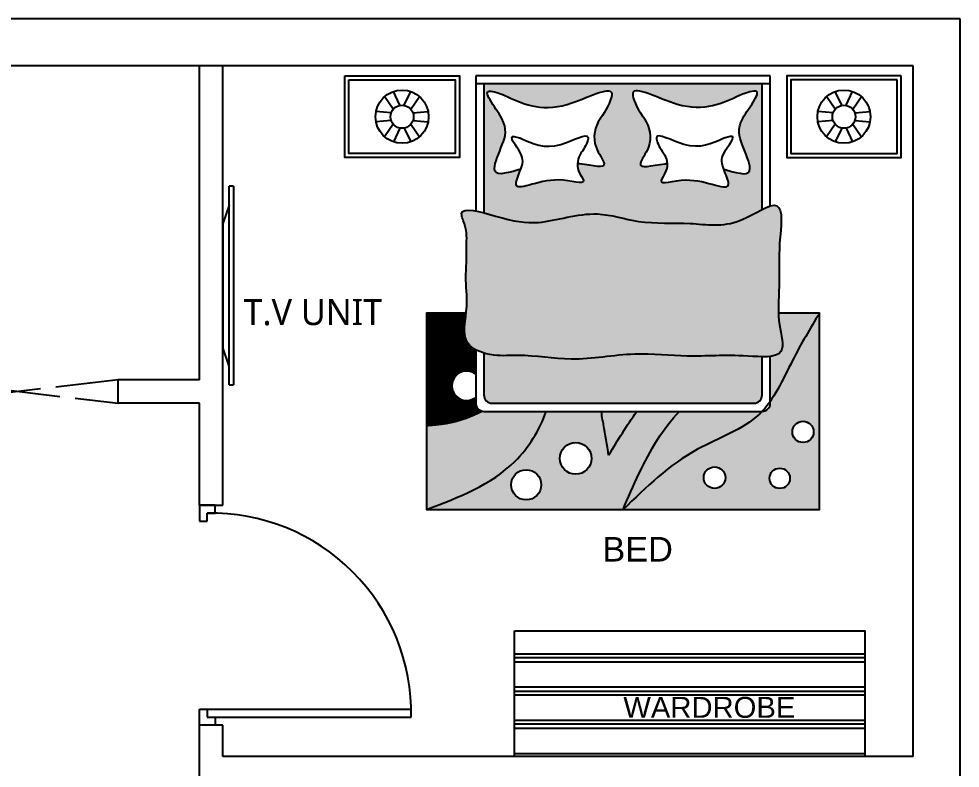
# Model space of a CAD drawing. Header units: inches. Extents: x 683 to 1043, y 445 to 817.
# Drawn here: x 863.5 to 1043.5, y 674 to 817.2 of the extents above; entities that cross this region are included whole.
import ezdxf

# ---------------------------------------------------------------- set-up
doc = ezdxf.new("R2010")
doc.units = ezdxf.units.IN
doc.header["$MEASUREMENT"] = 0
doc.linetypes.add('ACAD_ISO02W100', pattern=[15, 12, -3])
for name, color, linetype in [('BLOCK', 1, 'Continuous'), ('DOOR', 3, 'Continuous'), ('TEXT', 11, 'Continuous')]:
    doc.layers.add(name, color=color, linetype=linetype)
doc.layers.add('wall', color=70, linetype='Continuous', plot=False)
doc.styles.get("Standard").update_dxf_attribs({"font": 'arial.ttf'})
pattern_1 = [(135, (2309.604578929408, 252.7591864061981), (-0.001768876187179481, -0.001768876187179481), [])]

# ---------------------------------------------------------------- blocks, each defined once
blk = doc.blocks.new('121')
for p, q in [((72.05329907620285, 349.0354496327019), (72.05329907620285, 346.0354496327019)), ((73.55329907620285, 349.0354496327019), (72.05329907620285, 349.0354496327019)), ((73.55329907620285, 347.5354496327019), (73.55329907620285, 349.0354496327019)), ((75.05329907620285, 347.5354496327019), (73.55329907620285, 347.5354496327019)), ((75.05329907620285, 346.0354496327019), (75.05329907620285, 347.5354496327019)), ((72.05329907620285, 346.0354496327019), (75.05329907620285, 346.0354496327019))]:
    blk.add_line(p, q)
blk = doc.blocks.new('222')
for p, q in [((235.053299076203, 347.535449632702), (235.053299076203, 386.535449632702)), ((236.553299076203, 347.535449632702), (236.553299076203, 386.535449632702))]:
    blk.add_line(p, q)
blk.add_arc((235.803299076203, 348.2854496327019), 38.2573522345706, 88.87669728592458, 181.1233027140753)
blk = doc.blocks.new('1.2')
at = {"layer": 'DOOR', "yscale": 0.7142857142855983, "zscale": 0.7142857142855983, "rotation": 270}
for name, p, xscale in [('121', (3458.435163153464, 3468.094790501948), 0.7142857142855983), ('222', (3458.435163153464, 3246.590077535972), -0.7142857142855983), ('121', (3458.435163153464, 3335.16150610739), -0.7142857142855983)]:
    blk.add_blockref(name, p, dxfattribs=dict(at, xscale=xscale))
blk = doc.blocks.new('*U17')
for p, q in [((-0.3992222896306822, -1.312980842644492), (-1.653506191711987, 1.312980842644492)), ((0.3992222896306822, -1.312980842644492), (1.653506191711987, 1.312980842644492))]:
    blk.add_line(p, q)
blk = doc.blocks.new('*U18')
at = {"color": 0, "linetype": 'ByBlock', "lineweight": -2, "transparency": 16777216}
for p, rotation in [((172.2254819092581, 319.1333758921318), 59.99999999999999), ((178.2677574492277, 319.1333758921318), 299.9999999999999), ((172.2254819092581, 315.6448664826125), 120), ((178.2677574492277, 315.6448664826125), 240), ((175.2466196792429, 313.9006117778529), 180)]:
    blk.add_blockref('*U17', p, dxfattribs=dict(at, rotation=rotation))
blk.add_blockref('*U17', (175.2466196792429, 320.8776305968914), dxfattribs=at)
blk = doc.blocks.new('*U19')
for p, q in [((-0.3992222896306822, -1.312980842644492), (-1.653506191711987, 1.312980842644492)), ((0.3992222896306822, -1.312980842644492), (1.653506191711987, 1.312980842644492))]:
    blk.add_line(p, q)
blk = doc.blocks.new('*U20')
at = {"color": 0, "linetype": 'ByBlock', "lineweight": -2, "transparency": 16777216}
for p, rotation in [((172.2254819092581, 319.1333758921319), 59.99999999999999), ((178.2677574492277, 319.1333758921319), 300.0000000000001), ((172.2254819092581, 315.6448664826125), 120), ((178.2677574492277, 315.6448664826125), 240), ((175.2466196792429, 313.9006117778529), 180)]:
    blk.add_blockref('*U19', p, dxfattribs=dict(at, rotation=rotation))
blk.add_blockref('*U19', (175.2466196792429, 320.8776305968915), dxfattribs=at)
blk = doc.blocks.new('WARDROP')
for p, q in [((5771.669956044094, 4574.883080049867), (5704.669956044083, 4574.883080049867)), ((5704.669956044083, 4568.533080049868), (5771.669956044094, 4568.533080049868)), ((5771.669956044094, 4562.183080049866), (5704.669956044083, 4562.183080049866)), ((5704.669956044083, 4556.626830049867), (5771.669956044094, 4556.626830049867))]:
    blk.add_line(p, q)
for points in [[(5704.669956044083, 4580.045374386371), (5771.669956044094, 4580.045374386371), (5771.669956044094, 4556.045374386371), (5704.669956044083, 4556.045374386371)], [(5704.669956044083, 4575.676830049868), (5771.669956044094, 4575.676830049868), (5771.669956044094, 4574.089330049868), (5704.669956044083, 4574.089330049868)], [(5704.669956044083, 4569.326830049868), (5771.669956044094, 4569.326830049868), (5771.669956044094, 4567.739330049868), (5704.669956044083, 4567.739330049868)], [(5704.669956044083, 4562.976830049867), (5771.669956044094, 4562.976830049867), (5771.669956044094, 4561.389330049868), (5704.669956044083, 4561.389330049868)]]:
    blk.add_lwpolyline(points, close=True)

msp = doc.modelspace()

# ---------------------------------------------------------------- hatches: boundary and pattern name
at = {"true_color": 0xcd6928}
h = msp.add_hatch(dxfattribs=at)
h.set_pattern_fill('ANSI31', color=32, scale=0.02001254955254425, angle=90)
h.set_pattern_definition(pattern_1)
edge = h.paths.add_edge_path()
edge.add_line((952.4265137871048, 804.78438718713), (1005.63223151052, 804.78438718713))
edge.add_line((1005.63223151052, 804.78438718713), (1005.63223151052, 780.799417216518))
edge.add_spline(control_points=[(1005.63223151052, 780.7994172165172), (1004.358493979471, 780.1618517571105), (999.2068592671023, 777.0726772154248), (991.9382073890588, 778.5665617302511), (982.5155535833792, 777.8006706759502), (973.1658634444002, 781.104580408984), (963.3276882673536, 777.5322851968626), (957.7689512039932, 778.6014340016663), (953.1633962195816, 779.937033359829), (952.4265137871048, 780.1299289284425)], knot_values=[344.4794991791036, 344.4794991791036, 344.4794991791036, 344.4794991791036, 468.0746378850208, 776.5788638278038, 1091.953252856443, 1346.755158739501, 1710.530989219796, 1976.998096189158, 2029.166859794734, 2029.166859794734, 2029.166859794734, 2029.166859794734], degree=3, periodic=0)
edge.add_line((952.4265137871048, 780.1299289284425), (952.4265137871048, 804.7843871871294))
edge = h.paths.add_edge_path()
edge.add_spline(control_points=[(1001.334889821237, 802.6044445488487), (998.1642773141479, 801.0439827103351), (992.1605689170921, 798.1736749937827), (978.7779928323416, 805.9874290744283), (981.9750719124513, 799.7198152883175), (984.0415267031245, 796.8758084747419), (984.9385312190882, 793.3939244991043), (980.8836551632077, 788.1992312122202), (984.3645845831212, 789.1330036863892), (987.1112629068768, 789.5368598115542)], knot_values=[0, 0, 0, 0, 254.5380022593741, 433.8216917316246, 527.6513347936659, 543.7608795587546, 655.9844214787016, 725.9844779086036, 843.480710759827, 843.480710759827, 843.480710759827, 843.480710759827], degree=3, periodic=0)
edge.add_spline(control_points=[(987.1112629068768, 789.5368598115542), (987.1114556294375, 789.5368881483955), (987.1116483547809, 789.5369164843432), (987.1118410801242, 789.5369448202919), (987.2260108850409, 789.5537309347683), (987.3401806899574, 789.5705170492447), (987.4543504948739, 789.5873031637216)], knot_values=[843.480710759827, 843.480710759827, 843.480710759827, 843.480710759827, 843.4889549632474, 843.4889549632474, 843.4889549632474, 848.3727916115939, 848.3727916115939, 848.3727916115939, 848.3727916115939], degree=3, periodic=0)
edge.add_spline(control_points=[(987.4543504948739, 789.5873031637216), (987.4828932834029, 789.1307634178943), (987.3259739890391, 787.9051886270172), (985.0626442065209, 785.0056415471017), (992.9034181061338, 788.0170567293239), (1000.63441579448, 783.0259767883617), (998.6811861969525, 787.4902183298627), (998.3088463443896, 788.4614549984949)], knot_values=[587.518084429835, 587.518084429835, 587.518084429835, 587.518084429835, 629.7450446195534, 696.9450987922593, 848.4999505069214, 1109.865128118807, 1202.770021521123, 1202.770021521123, 1202.770021521123, 1202.770021521123], degree=3, periodic=0)
edge.add_spline(control_points=[(998.3088463443894, 788.4614549984972), (998.4631661028936, 788.4188355767424), (998.6174858613983, 788.3762161549885), (998.7718056199026, 788.3335967332341), (998.7719695110711, 788.3335514704181), (998.7721334022394, 788.3335062076021), (998.7722972901436, 788.3334609458038)], knot_values=[1003.387934741425, 1003.387934741425, 1003.387934741425, 1003.387934741425, 1011.567308913117, 1011.567308913117, 1011.567308913117, 1011.575995598493, 1011.575995598493, 1011.575995598493, 1011.575995598493], degree=3, periodic=0)
edge.add_spline(control_points=[(998.7722972901436, 788.3334609458038), (1001.499148035167, 787.5803719989844), (1004.559737501763, 786.7889651504834), (1001.555965663137, 793.6060061482613), (1000.444145573648, 797.5168012334648), (1007.234732447634, 804.9392996634447), (1001.334889821237, 802.6044445488478), (1001.843368199361, 802.814611787956), (1001.334889821237, 802.6044445488487)], knot_values=[1011.575995598493, 1011.575995598493, 1011.575995598493, 1011.575995598493, 1156.109508457092, 1254.207981898177, 1356.157323201415, 1468.839409783104, 1514.736098348679, 1520.638884756173, 1520.638884756173, 1520.638884756173, 1520.638884756173], degree=3, periodic=0)
edge = h.paths.add_edge_path()
edge.add_spline(control_points=[(970.6601528475129, 789.5368598115542), (973.4068311712684, 789.1330036863892), (976.8877605911815, 788.1992312122202), (972.8328845353014, 793.3939244991043), (973.7298890512653, 796.8758084747419), (975.7963438419384, 799.7198152883175), (978.993422922048, 805.9874290744283), (965.6108468372977, 798.1736749937827), (959.607138440242, 801.0439827103351), (956.4365259331527, 802.6044445488487)], knot_values=[0, 0, 0, 0, 117.4962328512235, 187.4962892811254, 299.7198312010725, 315.8293759661611, 409.6590190282025, 588.9427085004529, 843.480710759827, 843.480710759827, 843.480710759827, 843.480710759827], degree=3, periodic=0)
edge.add_spline(control_points=[(956.4365259331527, 802.6044445488487), (955.9280475550285, 802.814611787956), (956.4365259331527, 802.6044445488478), (950.536683306756, 804.9392996634447), (957.327270180742, 797.5168012334648), (956.2154500912529, 793.6060061482613), (953.2116782526268, 786.7889651504834), (956.2722677192231, 787.5803719989844), (958.9991184642461, 788.3334609458038)], knot_values=[1011.575995598493, 1011.575995598493, 1011.575995598493, 1011.575995598493, 1017.478782005987, 1063.375470571563, 1176.057557153251, 1278.00689845649, 1376.105371897574, 1520.638884756173, 1520.638884756173, 1520.638884756173, 1520.638884756173], degree=3, periodic=0)
edge.add_spline(control_points=[(958.9996101344872, 788.3335967332341), (959.1539298929914, 788.3762161549885), (959.3082496514962, 788.4188355767424), (959.4625694100004, 788.4614549984972)], knot_values=[1003.387934741425, 1003.387934741425, 1003.387934741425, 1003.387934741425, 1011.567308913117, 1011.567308913117, 1011.567308913117, 1011.567308913117], degree=3, periodic=0)
edge.add_spline(control_points=[(959.46256941, 788.4614549984949), (959.0902295574374, 787.4902183298627), (957.1369999599103, 783.0259767883617), (964.8679976482559, 788.0170567293239), (972.7087715478689, 785.0056415471017), (970.445441765351, 787.9051886270172), (970.2885224709869, 789.1307634178943), (970.3170652595157, 789.5873031637216)], knot_values=[587.5180844298334, 587.5180844298334, 587.5180844298334, 587.5180844298334, 680.4229778321485, 941.7881554440338, 1093.343007158697, 1160.543061331403, 1202.770021521122, 1202.770021521122, 1202.770021521122, 1202.770021521122], degree=3, periodic=0)
edge.add_spline(control_points=[(970.3170652595157, 789.5873031637216), (970.431235064432, 789.5705170492447), (970.5454048693484, 789.5537309347683), (970.659574674265, 789.5369448202919), (970.6597673996088, 789.5369164843432), (970.6599601249528, 789.5368881483955), (970.6601528475129, 789.5368598115542)], knot_values=[843.480710759827, 843.480710759827, 843.480710759827, 843.480710759827, 848.3645474081736, 848.3645474081736, 848.3645474081736, 848.3727916115939, 848.3727916115939, 848.3727916115939, 848.3727916115939], degree=3, periodic=0)
edge = h.paths.add_edge_path()
edge.add_spline(control_points=[(952.4265137871049, 753.3325596569816), (953.0454125866013, 753.1510407595474), (955.4117735558739, 752.6886075557923), (960.7416521239002, 753.1840938980035), (969.8874622661544, 751.405608737397), (980.4470423988093, 753.6946568168469), (992.111664441969, 752.3841909456819), (998.9093379164563, 753.0844005047261), (1004.737908303119, 752.637923129063), (1005.63223151052, 752.6255324160002)], knot_values=[3093.405490540291, 3093.405490540291, 3093.405490540291, 3093.405490540291, 3150.137130790166, 3301.160684794502, 3623.696468046807, 4014.737731503039, 4332.892081505382, 4703.836189553312, 4776.652612997175, 4776.652612997175, 4776.652612997175, 4776.652612997175], degree=3, periodic=0)
edge.add_line((1005.63223151052, 752.6255324160002), (1005.63223151052, 745.319173260959))
edge.add_arc((1004.067357459831, 745.3191732609594), 1.564874050688684, -90, 0, ccw=False)
edge.add_line((1004.067357459831, 743.7542992102708), (953.9913878377936, 743.7542992102708))
edge.add_arc((953.9913878377936, 745.3191732609594), 1.564874050688684, -180, -90, ccw=False)
edge.add_line((952.4265137871049, 745.3191732609594), (952.4265137871049, 753.3325596569816))
at = {"true_color": 0xfecc66}
h = msp.add_hatch(dxfattribs=at)
h.set_pattern_fill('ANSI31', color=31, scale=0.02001254955254425, angle=90)
h.set_pattern_definition(pattern_1)
edge = h.paths.add_edge_path()
edge.add_spline(control_points=[(1008.946457054748, 774.337096605359), (1009.308682347854, 777.6055004632167), (1010.050443549947, 784.2985040183726), (1000.333942956255, 776.8410341406998), (991.9382073890584, 778.5665617302507), (982.5155535833791, 777.8006706759506), (973.1658634444003, 781.1045804089854), (963.3276882673539, 777.5322851968617), (956.5143502431367, 778.8427397339792), (946.9797649878743, 781.8172124774933), (949.27540918106, 777.0933066248958), (949.0468567432814, 773.92209668037), (949.1355524312343, 770.6136515731382), (948.853216501391, 766.7273440027661), (949.6457660368391, 762.0512210553566), (947.5454284634827, 754.7891384227892), (954.2250310020742, 752.5782833298981), (960.7416521239005, 753.1840938980035), (969.8874622661544, 751.4056087373983), (980.4470423988091, 753.694656816846), (992.1116644419687, 752.3841909456819), (1000.082360433145, 753.2052303124883), (1010.701317206642, 752.041269129415), (1008.463822779025, 759.4194853508166), (1008.895803177718, 764.2282300646339), (1008.85795811632, 769.5146996457688), (1008.915915544393, 772.6728587139887), (1008.946457054748, 774.337096605359)], knot_values=[0, 0, 0, 0, 4.574379471410046, 9.367366884963042, 15.54132299381235, 21.85276858185138, 26.95200434941867, 34.23208618292356, 39.56477236527105, 43.69112690969271, 45.13359528443061, 47.62871733112101, 50.0964149475333, 51.40195730767552, 55.06368752627633, 59.54397344475524, 63.04227542724808, 66.06464178536115, 72.51940513016642, 80.34513779217377, 86.71221748695324, 94.13575483048668, 98.22420356634476, 101.4878480836508, 105.3780298085832, 108.2545720886487, 111.459058866664, 111.459058866664, 111.459058866664, 111.459058866664], degree=3, periodic=0)
at = {"true_color": 0x636466}
h = msp.add_hatch(dxfattribs=at)
h.set_pattern_fill('ANSI31', color=251, scale=0.02001254955254425, angle=90)
h.set_pattern_definition(pattern_1)
edge = h.paths.add_edge_path()
edge.add_line((941.4723954322842, 760.9679137678468), (949.019255655257, 760.9679137678468))
edge.add_spline(control_points=[(949.0192556552571, 760.9679137678468), (948.7684593382486, 758.8526738637829), (948.2327038898915, 755.8942476691277), (950.2324010745283, 754.2972040015011), (950.8616397364161, 753.9588755697064)], knot_values=[2789.280830470994, 2789.280830470994, 2789.280830470994, 2789.280830470994, 2975.331718151073, 3042.519416525338, 3042.519416525338, 3042.519416525338, 3042.519416525338], degree=3, periodic=0)
edge.add_line((950.8616397364161, 753.9588755697064), (950.8616397364161, 749.319209551367))
edge.add_arc((949.1429179449756, 747.0805478826219), 2.822341344252624, 52.4849206134993, 307.5150793865007)
edge.add_line((950.8616397364161, 744.8418862138778), (950.8616397364161, 743.7542992102703))
edge.add_arc((952.4265137871049, 743.7542992102708), 1.564874050688684, 180, 259.1189643745396)
edge.add_spline(control_points=[(952.1311118656987, 742.2175596424368), (950.120338773911, 741.131760773982), (946.5292322833192, 739.8378382139977), (942.8994927356148, 739.5374273771617), (941.4723954322842, 739.4193154604504)], knot_values=[727.5348304608033, 727.5348304608033, 727.5348304608033, 727.5348304608033, 939.8558329979844, 1077.41913041279, 1077.41913041279, 1077.41913041279, 1077.41913041279], degree=3, periodic=0)
edge.add_line((941.4723954322842, 739.4193154604504), (941.4723954322842, 760.9679137678468))
h = msp.add_hatch(dxfattribs=at)
h.set_pattern_fill('ANSI31', color=251, scale=0.02001254955254425, angle=90)
h.set_pattern_definition(pattern_1)
edge = h.paths.add_edge_path(flags=17)
edge.add_spline(control_points=[(1007.197105561209, 752.6926500715836), (1008.114998345979, 752.8056618829014), (1010.231494727746, 753.5905252045063), (1008.968548767789, 757.7551337297814), (1008.771121838732, 760.2585504781791), (1008.749260693933, 760.9679137678468)], knot_values=[4821.793160850291, 4821.793160850291, 4821.793160850291, 4821.793160850291, 4908.130436277024, 5071.210333155607, 5138.877351241147, 5138.877351241147, 5138.877351241147, 5138.877351241147], degree=3, periodic=0)
edge.add_line((1008.749260693933, 760.9679137678468), (1016.586349865341, 760.9679137678468))
edge.add_spline(control_points=[(1016.586349865341, 760.9679137678468), (1014.820158951339, 758.0208906749558), (1011.571645035744, 752.6004995660805), (1008.84588548853, 746.5017302154506), (1007.197105561209, 744.1452791678412)], knot_values=[0, 0, 0, 0, 332.3745428608933, 611.3287748868132, 611.3287748868132, 611.3287748868132, 611.3287748868132], degree=3, periodic=0)
edge.add_line((1007.197105561209, 744.1452791678412), (1007.197105561209, 752.6926500715833))
edge = h.paths.add_edge_path()
edge.add_spline(control_points=[(1007.197105561209, 744.1452791678412), (1008.84588548853, 746.5017302154506), (1011.571645035744, 752.6004995660805), (1014.820158951339, 758.0208906749558), (1016.586349865341, 760.9679137678468)], knot_values=[0, 0, 0, 0, 278.9542320259199, 611.3287748868132, 611.3287748868132, 611.3287748868132, 611.3287748868132], degree=3, periodic=0)
edge.add_line((1016.586349865341, 760.9679137678468), (1016.586349865341, 723.4109365513183))
edge.add_line((1016.586349865341, 723.4109365513177), (979.0293726488126, 723.4109365513177))
edge.add_spline(control_points=[(979.0293726488125, 723.4109365513177), (983.4366048955478, 727.6948797672721), (991.1110901812245, 735.1546770583882), (1002.209128648497, 738.7206605305018), (1005.459491082846, 742.0159446233633), (1005.622478816363, 742.1894251595827)], knot_values=[693.4533345413574, 693.4533345413574, 693.4533345413574, 693.4533345413574, 1279.815238965914, 1714.508172511626, 1738.04407250318, 1738.04407250318, 1738.04407250318, 1738.04407250318], degree=3, periodic=0)
edge.add_line((1005.622478816363, 742.1894251595827), (1005.63223151052, 742.1894251595827))
edge.add_arc((1005.63223151052, 743.7542992102708), 1.564874050688684, -90.00000000002085, 1.272221872585407e-14)
edge.add_line((1007.197105561209, 743.7542992102708), (1007.197105561209, 744.1452791678419))
h.paths.add_polyline_path([(1011.417231879067, 738.2658347026727, 1), (1015.484511671508, 738.2658347026727, 1)], flags=16)
h.paths.add_polyline_path([(1007.056302547368, 729.3883432733764, 1), (1010.956913927538, 729.3883432733764, 1)], flags=16)
h.paths.add_polyline_path([(994.4707042940963, 729.5147426110161, 1), (998.5988620758993, 729.5147426110161, 1)], flags=16)
edge = h.paths.add_edge_path(flags=17)
edge.add_spline(control_points=[(979.0293726488125, 723.4109365513177), (980.9951819151224, 728.0108185715917), (983.8639963590734, 734.7236814145899), (988.2197321812831, 740.5574478773256), (989.8457205100782, 742.1894251595827)], knot_values=[0, 0, 0, 0, 476.8269227620506, 695.8599629823377, 695.8599629823377, 695.8599629823377, 695.8599629823377], degree=3, periodic=0)
edge.add_line((989.8457205100782, 742.1894251595827), (1005.622478816363, 742.1894251595827))
edge.add_spline(control_points=[(1005.622478816363, 742.1894251595827), (1005.459491082846, 742.0159446233633), (1002.209128648497, 738.7206605305018), (991.1110901812245, 735.1546770583882), (983.4366048955478, 727.6948797672721), (979.0293726488125, 723.4109365513177)], knot_values=[693.4533345413577, 693.4533345413577, 693.4533345413577, 693.4533345413577, 716.9892345329123, 1151.682168078624, 1738.04407250318, 1738.04407250318, 1738.04407250318, 1738.04407250318], degree=3, periodic=0)
edge = h.paths.add_edge_path()
edge.add_spline(control_points=[(976.281110712076, 733.8001214547749), (978.0207108927682, 736.6481512478786), (979.7603110734608, 739.4961810409809), (981.6445594663614, 742.18942515958)], knot_values=[0, 0, 0, 0, 318.0544151716858, 318.0544151716858, 318.0544151716858, 318.0544151716858], degree=3, periodic=0)
edge.add_line((981.6445594663633, 742.1894251595827), (989.8457205100788, 742.1894251595827))
edge.add_spline(control_points=[(989.8457205100782, 742.1894251595827), (988.2197321812831, 740.5574478773256), (983.8639963590734, 734.7236814145899), (980.9951819151224, 728.0108185715917), (979.0293726488125, 723.4109365513177)], knot_values=[0, 0, 0, 0, 219.0330402202871, 695.8599629823377, 695.8599629823377, 695.8599629823377, 695.8599629823377], degree=3, periodic=0)
edge.add_line((979.0293726488125, 723.4109365513177), (941.4723954322841, 723.4109365513177))
edge.add_spline(control_points=[(941.4723954322842, 723.4109365513177), (947.6559868028829, 725.7828041458079), (957.4634538574281, 729.5446978248287), (963.0774271726957, 738.5997321858076), (964.345168665535, 742.1894251595827)], knot_values=[0, 0, 0, 0, 614.6524651185262, 974.8677492351059, 974.8677492351059, 974.8677492351059, 974.8677492351059], degree=3, periodic=0)
edge.add_line((964.345168665535, 742.1894251595827), (974.9039847465878, 742.1894251595827))
edge.add_spline(control_points=[(974.9039847465878, 742.1894251595827), (974.968156028747, 741.6485322666244), (975.0846829750968, 740.7994026793704), (975.6497841472484, 738.0277638554912), (975.9884421367692, 735.7599599080504), (976.281110712076, 733.8001214547749)], knot_values=[0, 0, 0, 0, 51.72710091473058, 81.55259349884636, 271.3568032618259, 271.3568032618259, 271.3568032618259, 271.3568032618259], degree=3, periodic=0)
h.paths.add_polyline_path([(966.9582939389086, 733.1999167576619, 1), (973.0211918436942, 733.1999167576619, 1)], flags=16)
h.paths.add_polyline_path([(957.630333307546, 728.1524140485049, 1), (963.3974947246946, 728.1524140485049, 1)], flags=16)
edge = h.paths.add_edge_path(flags=16)
edge.add_spline(control_points=[(976.281110712076, 733.8001214547749), (975.9884421367692, 735.7599599080504), (975.6497841472484, 738.0277638554912), (975.0846829750968, 740.7994026793704), (974.968156028747, 741.6485322666244), (974.9039847465878, 742.1894251595827)], knot_values=[0, 0, 0, 0, 189.8042097629795, 219.6297023470953, 271.3568032618259, 271.3568032618259, 271.3568032618259, 271.3568032618259], degree=3, periodic=0)
edge.add_line((974.9039847465878, 742.1894251595827), (981.6445594663633, 742.1894251595827))
edge.add_spline(control_points=[(981.6445594663614, 742.18942515958), (979.7603110734608, 739.4961810409809), (978.0207108927682, 736.6481512478786), (976.281110712076, 733.8001214547749)], knot_values=[0, 0, 0, 0, 318.0544151716858, 318.0544151716858, 318.0544151716858, 318.0544151716858], degree=3, periodic=0)
edge = h.paths.add_edge_path()
edge.add_spline(control_points=[(941.4723954322842, 739.4193154604504), (942.8994927356148, 739.5374273771617), (946.5292322833192, 739.8378382139977), (950.120338773911, 741.131760773982), (952.1311118656987, 742.2175596424368)], knot_values=[727.5348304608033, 727.5348304608033, 727.5348304608033, 727.5348304608033, 865.0981278756092, 1077.41913041279, 1077.41913041279, 1077.41913041279, 1077.41913041279], degree=3, periodic=0)
edge.add_arc((952.4265137871049, 743.7542992102708), 1.564874050688684, -100.8810356254604, -89.99999999999999)
edge.add_line((952.4265137871049, 742.1894251595827), (964.3451686655351, 742.1894251595827))
edge.add_spline(control_points=[(964.345168665535, 742.1894251595827), (963.0774271726957, 738.5997321858076), (957.4634538574281, 729.5446978248287), (947.6559868028829, 725.7828041458079), (941.4723954322842, 723.4109365513177)], knot_values=[0, 0, 0, 0, 360.2152841165797, 974.8677492351059, 974.8677492351059, 974.8677492351059, 974.8677492351059], degree=3, periodic=0)
edge.add_line((941.4723954322842, 723.4109365513177), (941.4723954322842, 739.4193154604499))

# ---------------------------------------------------------------- linework, layer by layer
at = {"color": 9, "true_color": 0xafd9aa}
for p, q in [((1007.197105561209, 806.3492612378182), (950.861639736416, 806.3492612378182)), ((950.861639736416, 806.3492612378182), (950.861639736416, 780.4932601095134)), ((1007.197105561209, 804.78438718713), (950.861639736416, 804.78438718713)), ((952.4265137871048, 804.78438718713), (952.4265137871048, 780.12963101078)), ((1005.63223151052, 780.7994171890209), (1005.63223151052, 804.78438718713)), ((1007.197105561209, 781.4564411945125), (1007.197105561209, 806.3492612378182)), ((950.8616397364161, 753.9588755697064), (950.8616397364161, 743.7542992102708)), ((952.4265137871049, 753.3325596569816), (952.4265137871049, 745.3191732609594)), ((1005.63223151052, 745.3191732609594), (1005.63223151052, 752.6255324160002)), ((1007.197105561209, 743.7542992102708), (1007.197105561209, 752.6926500715826)), ((953.9913878377936, 743.7542992102708), (1004.067357459831, 743.7542992102708)), ((952.4265137871049, 742.1894251595827), (1005.63223151052, 742.1894251595827))]:
    msp.add_line(p, q, dxfattribs=at)
at = {"color": 8}
for p, q in [((903.7284316559258, 747.2298596741853), (903.7284316559258, 785.2298596741853)), ((904.5249564002902, 785.2298596741853), (903.7284316559258, 785.2298596741853)), ((904.5249564002902, 785.2298596741853), (904.5249564002902, 747.2298596741853)), ((903.7284316559258, 781.63730692329), (902.520629684574, 778.0750734762801)), ((903.7284316559258, 750.8224124250805), (902.520629684574, 754.3846458720905)), ((903.7284316559258, 747.2298596741853), (904.5249564002902, 747.2298596741853))]:
    msp.add_line(p, q, dxfattribs=at)
at = {"color": 254, "true_color": 0xcecce6}
for points in [[(925.8236549253971, 806.3492612378182), (947.7318916350388, 806.3492612378182), (947.7318916350388, 790.7005207309312), (925.8236549253971, 790.7005207309312)], [(926.6060919507415, 805.5668242124739), (946.9494546096945, 805.5668242124739), (946.9494546096945, 791.4829577562755), (926.6060919507415, 791.4829577562755)], [(1032.235090372227, 806.3492612378182), (1010.326853662586, 806.3492612378182), (1010.326853662586, 790.7005207309312), (1032.235090372227, 790.7005207309312)], [(1031.452653346883, 805.5668242124739), (1011.10929068793, 805.5668242124739), (1011.10929068793, 791.4829577562755), (1031.452653346883, 791.4829577562755)]]:
    msp.add_lwpolyline(points, close=True, dxfattribs=at)
at = {"color": 8}
msp.add_lwpolyline([(902.520629684574, 778.0750734762801), (902.520629684574, 754.3846458720905)], dxfattribs=at)
at = {"color": 215, "true_color": 0xa953a0}
msp.add_lwpolyline([(949.0192556552571, 760.9679137678468), (941.4723954322842, 760.9679137678468), (941.4723954322842, 723.4109365513177), (1016.586349865341, 723.4109365513177), (1016.586349865341, 760.9679137678468), (1008.739959402872, 760.9679137678468)], dxfattribs=at)
at = {"color": 31, "true_color": 0xfecc66}
for centre, radius in [((936.777773280218, 798.5248909843749), 5.07822718747927), ((1021.280972017407, 798.5248909843749), 5.07822718747927), ((1021.280972017407, 798.5248909843749), 2.211855099645161)]:
    msp.add_circle(centre, radius, dxfattribs=at)
msp.add_circle((936.777773280218, 798.5248909843749), 2.211855099645161)
at = {"color": 30, "true_color": 0xf26722}
for centre, radius in [((1013.450871775287, 738.2658347026727), 2.033639896220623), ((969.9897428913013, 733.1999167576619), 3.031448952392698), ((960.5139140161205, 728.1524140485049), 2.883580708574184), ((996.5347831849979, 729.5147426110161), 2.064078890901658), ((1009.006608237453, 729.3883432733764), 1.950305690085084)]:
    msp.add_circle(centre, radius, dxfattribs=at)
msp.add_arc((949.1429179449756, 747.0805478826219), 2.822341344252625, 52.48492061337527, 307.5150793866247, dxfattribs=at)
at = {"color": 9, "true_color": 0xafd9aa}
for centre, start, end in [((953.9913878377936, 745.3191732609594), 180, 270), ((1004.067357459831, 745.3191732609594), 270, 0), ((952.4265137871049, 743.7542992102708), 180, 270), ((1005.63223151052, 743.7542992102708), 270, 0)]:
    msp.add_arc(centre, 1.564874050688684, start, end, dxfattribs=at)
for points, knots in [([(959.4625694100004, 788.4614549984972), (959.3082496514962, 788.4188355767424), (959.1539298929914, 788.3762161549885), (958.9996101344872, 788.3335967332341), (958.9994462433185, 788.3335514704181), (958.9992823521505, 788.3335062076021), (958.9991184642461, 788.3334609458038), (956.2722677192231, 787.5803719989844), (953.2116782526268, 786.7889651504834), (956.2154500912527, 793.6060061482613), (957.327270180742, 797.5168012334648), (950.536683306756, 804.9392996634447), (956.4365259331527, 802.6044445488478), (955.9280475550285, 802.814611787956), (956.4365259331527, 802.6044445488487)], [1003.387934741425, 1003.387934741425, 1003.387934741425, 1003.387934741425, 1011.567308913117, 1011.567308913117, 1011.567308913117, 1011.575995598493, 1011.575995598493, 1011.575995598493, 1156.109508457092, 1254.207981898177, 1356.157323201415, 1468.839409783104, 1514.736098348679, 1520.638884756173, 1520.638884756173, 1520.638884756173, 1520.638884756173]), ([(956.4365259331527, 802.6044445488487), (959.607138440242, 801.0439827103351), (965.6108468372979, 798.1736749937827), (978.993422922048, 805.9874290744283), (975.7963438419384, 799.7198152883175), (973.7298890512653, 796.8758084747419), (972.8328845353014, 793.3939244991043), (976.8877605911815, 788.1992312122202), (973.4068311712687, 789.1330036863892), (970.6601528475129, 789.5368598115542), (970.6599601249526, 789.5368881483955), (970.6597673996088, 789.5369164843432), (970.6595746742651, 789.5369448202919), (970.5454048693484, 789.5537309347683), (970.431235064432, 789.5705170492447), (970.3170652595157, 789.5873031637216)], [0, 0, 0, 0, 254.5380022593741, 433.8216917316246, 527.6513347936659, 543.7608795587546, 655.9844214787016, 725.9844779086036, 843.480710759827, 843.480710759827, 843.480710759827, 843.4889549632474, 843.4889549632474, 843.4889549632474, 848.3727916115939, 848.3727916115939, 848.3727916115939, 848.3727916115939]), ([(1001.334889821237, 802.6044445488487), (998.1642773141479, 801.0439827103351), (992.160568917092, 798.1736749937827), (978.7779928323416, 805.9874290744283), (981.9750719124513, 799.7198152883175), (984.0415267031245, 796.8758084747419), (984.9385312190882, 793.3939244991043), (980.8836551632077, 788.1992312122202), (984.3645845831212, 789.1330036863892), (987.1112629068771, 789.5368598115542), (987.1114556294375, 789.5368881483955), (987.1116483547809, 789.5369164843432), (987.1118410801242, 789.5369448202919), (987.2260108850409, 789.5537309347683), (987.3401806899574, 789.5705170492447), (987.4543504948739, 789.5873031637216)], [0, 0, 0, 0, 254.5380022593741, 433.8216917316246, 527.6513347936659, 543.7608795587546, 655.9844214787016, 725.9844779086036, 843.480710759827, 843.480710759827, 843.480710759827, 843.4889549632474, 843.4889549632474, 843.4889549632474, 848.3727916115939, 848.3727916115939, 848.3727916115939, 848.3727916115939]), ([(998.3088463443894, 788.4614549984972), (998.4631661028936, 788.4188355767424), (998.6174858613983, 788.3762161549885), (998.7718056199026, 788.3335967332341), (998.7719695110712, 788.3335514704181), (998.7721334022394, 788.3335062076021), (998.7722972901436, 788.3334609458038), (1001.499148035167, 787.5803719989844), (1004.559737501763, 786.7889651504834), (1001.555965663137, 793.6060061482613), (1000.444145573648, 797.5168012334648), (1007.234732447634, 804.9392996634447), (1001.334889821237, 802.6044445488478), (1001.843368199361, 802.814611787956), (1001.334889821237, 802.6044445488487)], [1003.387934741425, 1003.387934741425, 1003.387934741425, 1003.387934741425, 1011.567308913117, 1011.567308913117, 1011.567308913117, 1011.575995598493, 1011.575995598493, 1011.575995598493, 1156.109508457092, 1254.207981898177, 1356.157323201415, 1468.839409783104, 1514.736098348679, 1520.638884756173, 1520.638884756173, 1520.638884756173, 1520.638884756173])]:
    msp.add_open_spline(points, degree=3, knots=knots)
for points in [[(959.5706729796209, 794.377090198599), (967.1329626305813, 793.2370294723887), (972.3647280677823, 794.5195977893745), (971.2586770825889, 791.9264627453063), (970.9854440897963, 791.5269383830723), (970.5275793284802, 788.1863484949563), (971.4610642076824, 786.3016670008719), (966.7195301503357, 786.4305400655198), (958.572486783082, 785.6961987777167), (959.477754610226, 788.5011601769497), (959.4292525620305, 791.5639034291271), (958.2384466814963, 794.7331716263807), (959.5706729796209, 794.377090198599), (959.4149684774195, 794.4620023358812)], [(998.200742774769, 794.377090198599), (990.6384531238084, 793.2370294723887), (985.4066876866075, 794.5195977893745), (986.5127386718003, 791.9264627453063), (986.7859716645935, 791.5269383830723), (987.2438364259096, 788.1863484949563), (986.3103515467079, 786.3016670008719), (991.0518856040541, 786.4305400655198), (999.1989289713073, 785.6961987777167), (998.2936611441636, 788.5011601769497), (998.3421631923592, 791.5639034291271), (999.5329690728931, 794.7331716263807), (998.200742774769, 794.377090198599), (998.3564472769704, 794.4620023358812)]]:
    msp.add_spline(points, degree=3)
at = {"color": 9, "true_color": 0xd19cc7}
msp.add_spline([(1008.946457054748, 774.337096605359), (1008.459657541657, 781.4743535472312), (1001.489114224433, 778.7180303268756), (991.8525605525207, 778.1149697839596), (981.990327881019, 778.5170092624248), (974.1407980746051, 779.9241514127075), (962.8696790812567, 778.315989523192), (954.6176072808966, 779.5221106090239), (948.1769673486514, 779.9241514127075), (948.8064529687232, 777.7578923177348), (949.1083896589175, 773.8674882127789), (949.0678754295717, 770.0084864846813), (948.9845059908608, 767.9684610750405), (949.1418063494436, 762.2440685768029), (949.3497805775237, 755.2404691941292), (954.3170275776042, 752.9474450012194), (959.0431998157111, 752.8797647687529), (969.1127637450595, 752.1698531858437), (981.3147118109448, 753.1164010795774), (991.2658129151982, 752.7614452881226), (1002.875429093999, 752.7614452881226), (1009.207630853075, 753.6475141865549), (1008.948972098533, 758.7449458267752), (1008.834651280577, 764.8276986027163), (1008.8773359785, 769.3260996893873), (1008.946457054748, 774.337096605359)], degree=3, dxfattribs=at)
at = {"color": 240, "true_color": 0xed1f24}
msp.add_spline([(1016.586349865341, 760.9679137678468), (1011.442303812694, 751.926315234572), (1005.121327390289, 741.6820014269342), (993.2976483039604, 734.9521404965813), (979.0293726488125, 723.4109365513177)], degree=3, dxfattribs=at)
for points, knots in [([(952.1311118656987, 742.2175596424368), (950.120338773911, 741.131760773982), (946.5292322833192, 739.8378382139977), (942.8994927356148, 739.5374273771617), (941.4723954322842, 739.4193154604504)], [727.5348304608033, 727.5348304608033, 727.5348304608033, 727.5348304608033, 939.8558329979844, 1077.41913041279, 1077.41913041279, 1077.41913041279, 1077.41913041279]), ([(941.4723954322842, 723.4109365513177), (947.6559868028829, 725.7828041458079), (957.4634538574279, 729.5446978248287), (963.0774271726957, 738.5997321858076), (964.3451686655351, 742.1894251595827)], [0, 0, 0, 0, 614.6524651185262, 974.8677492351059, 974.8677492351059, 974.8677492351059, 974.8677492351059]), ([(976.281110712076, 733.8001214547749), (975.9884421367692, 735.7599599080504), (975.6497841472484, 738.0277638554912), (975.0846829750968, 740.7994026793704), (974.9681560287472, 741.6485322666244), (974.9039847465878, 742.1894251595827)], [0, 0, 0, 0, 189.8042097629795, 219.6297023470953, 271.3568032618259, 271.3568032618259, 271.3568032618259, 271.3568032618259]), ([(979.0293726488125, 723.4109365513177), (980.9951819151225, 728.0108185715917), (983.8639963590734, 734.7236814145899), (988.2197321812831, 740.5574478773256), (989.8457205100782, 742.1894251595827)], [0, 0, 0, 0, 476.8269227620506, 695.8599629823377, 695.8599629823377, 695.8599629823377, 695.8599629823377])]:
    msp.add_open_spline(points, degree=3, knots=knots, dxfattribs=at)
msp.add_open_spline([(976.281110712076, 733.8001214547749), (978.0207108927682, 736.6481512478786), (979.7603110734608, 739.4961810409809), (981.6445594663614, 742.18942515958)], degree=3, dxfattribs=at)
at = {"layer": 'wall'}
for p, q in [((1043.499973390116, 817.229859674185), (683.4999733901159, 817.229859674185)), ((1043.499973390116, 445.2298596741851), (1043.499973390116, 817.229859674185)), ((1034.499973390116, 808.229859674185), (692.4999733901159, 808.229859674185)), ((898.0206296845739, 748.229859674185), (898.0206296845739, 808.229859674185)), ((902.5206296845739, 724.2298596741854), (902.520629684574, 808.229859674185)), ((1034.499973390116, 676.2298596741849), (1034.499973390116, 808.229859674185)), ((898.0206296845739, 748.2298596741851), (882.5103015373451, 748.2298596741851)), ((882.510301537345, 743.729859674185), (882.5103015373451, 748.229859674185)), ((882.5103015373448, 743.729859674185), (882.5103015373451, 748.229859674185)), ((898.020629684574, 743.7298596741851), (882.5103015373448, 743.729859674185)), ((898.0206296845731, 724.2298596741854), (898.0206296845741, 743.7298596741853)), ((898.0206296845731, 724.2298596741854), (902.5206296845739, 724.2298596741854)), ((902.5206296845744, 682.229859674185), (898.0206296845739, 682.229859674185)), ((898.0206296845739, 642.7438714961052), (898.0206296845739, 682.229859674185)), ((902.5206296845745, 676.229859674185), (902.5206296845743, 682.229859674185)), ((1034.499973390116, 676.229859674185), (902.5206296845744, 676.229859674185))]:
    msp.add_line(p, q, dxfattribs=at)
at = {"layer": 'wall', "color": 32, "linetype": 'ACAD_ISO02W100', "true_color": 0xcd6928}
for p, q in [((844.5103015373448, 748.229859674185), (882.5103015373448, 743.729859674185)), ((882.5103015373451, 748.229859674185), (844.5103015373452, 743.729859674185))]:
    msp.add_line(p, q, dxfattribs=at)

# ---------------------------------------------------------------- block references
msp.add_blockref('*U20', (761.5311536009751, 481.1357697970029))
at = {"extrusion": (0, 0, -1), "zscale": -1}
msp.add_blockref('*U18', (-1196.52759169665, 481.1357697970029), dxfattribs=at)
at = {"layer": 'BLOCK'}
msp.add_blockref('WARDROP', (-4746.408190243232, -3879.815514712186), dxfattribs=at)
at = {"layer": 'DOOR', "xscale": -1.400000000000027, "yscale": 1.400000000000027, "zscale": 1.400000000000027, "rotation": 180}
msp.add_blockref('1.2', (-4289.82404836302, 5465.509267300813), dxfattribs=at)

# ---------------------------------------------------------------- texts
at = {"attachment_point": 3}
for s, width, gutter_width, insert, char_height in [('BED', 15.61282187801753, 0.03129748101377366, (988.5651336216658, 718.1769996555968), 4.694622152066049), ('WARDROBE', 16.78989075069694, 1, (1011.989158431399, 687.6080167757657), 4)]:
    msp.add_mtext_dynamic_manual_height_columns(s, width=width, gutter_width=gutter_width, heights=[0], dxfattribs=dict(at, insert=insert, char_height=char_height))
at = {"layer": 'TEXT', "color": 241, "lineweight": 30, "true_color": 0xf7abae, "insert": (944.2223241233428, 763.6812189120315), "char_height": 5, "attachment_point": 3}
msp.add_mtext_dynamic_manual_height_columns('\\A1;\\pxqc;{\\fYu Gothic UI|b0|i0|c128|p34;\\C6;T.V UNIT}', width=49, gutter_width=1, heights=[0], dxfattribs=at)

doc.saveas('drawing.dxf')
